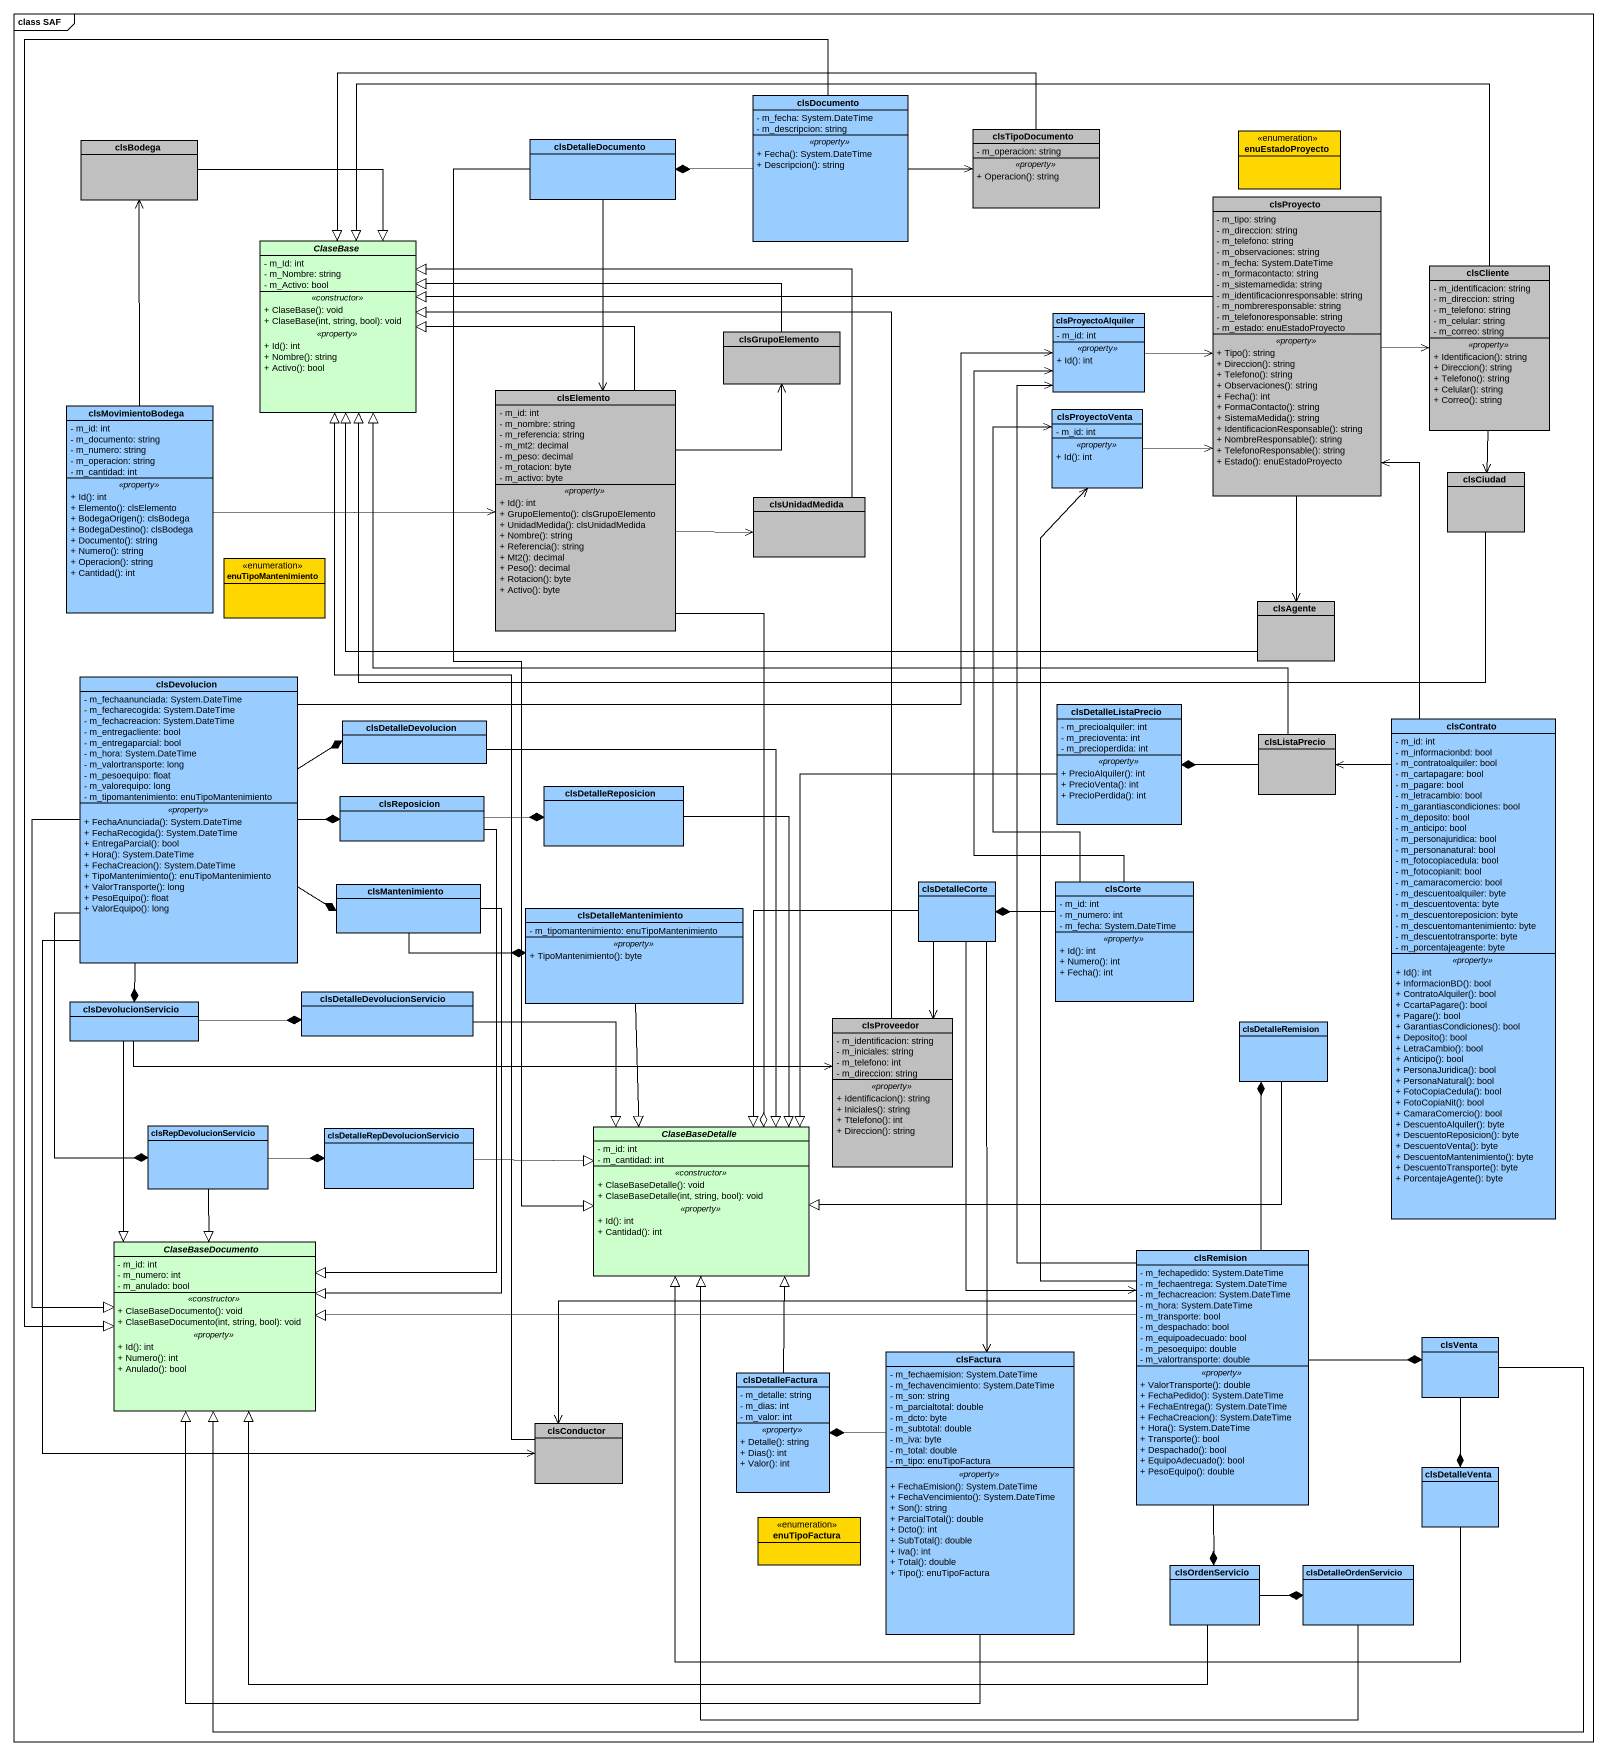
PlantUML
@startuml
mainframe class SAF
hide circle
hide empty members
skinparam classAttributeIconSize 0
class clsDocumento #99CCFF {
  - m_fecha: System.DateTime
  - m_descripcion: string
  .. <<property>> ..
  + Fecha(): System.DateTime
  + Descripcion(): string
}
class clsBodega #C0C0C0
class clsDetalleDocumento #99CCFF
class clsTipoDocumento #C0C0C0 {
  - m_operacion: string
  .. <<property>> ..
  + Operacion(): string
}
enum enuEstadoProyecto #FFD700
class clsProyecto #C0C0C0 {
  - m_tipo: string
  - m_direccion: string
  - m_telefono: string
  - m_observaciones: string
  - m_fecha: System.DateTime
  - m_formacontacto: string
  - m_sistemamedida: string
  - m_identificacionresponsable: string
  - m_nombreresponsable: string
  - m_telefonoresponsable: string
  - m_estado: enuEstadoProyecto
  .. <<property>> ..
  + Tipo(): string
  + Direccion(): string
  + Telefono(): string
  + Observaciones(): string
  + Fecha(): int
  + FormaContacto(): string
  + SistemaMedida(): string
  + IdentificacionResponsable(): string
  + NombreResponsable(): string
  + TelefonoResponsable(): string
  + Estado(): enuEstadoProyecto
}
abstract class ClaseBase #CCFFCC {
  - m_Id: int
  - m_Nombre: string
  - m_Activo: bool
  .. <<constructor>> ..
  + ClaseBase(): void
  + ClaseBase(int, string, bool): void
  .. <<property>> ..
  + Id(): int
  + Nombre(): string
  + Activo(): bool
}
class clsCliente #C0C0C0 {
  - m_identificacion: string
  - m_direccion: string
  - m_telefono: string
  - m_celular: string
  - m_correo: string
  .. <<property>> ..
  + Identificacion(): string
  + Direccion(): string
  + Telefono(): string
  + Celular(): string
  + Correo(): string
}
class clsGrupoElemento #C0C0C0
class clsProyectoAlquiler #99CCFF {
  - m_id: int
  .. <<property>> ..
  + Id(): int
}
class clsMovimientoBodega #99CCFF {
  - m_id: int
  - m_documento: string
  - m_numero: string
  - m_operacion: string
  - m_cantidad: int
  .. <<property>> ..
  + Id(): int
  + Elemento(): clsElemento
  + BodegaOrigen(): clsBodega
  + BodegaDestino(): clsBodega
  + Documento(): string
  + Numero(): string
  + Operacion(): string
  + Cantidad(): int
}
class clsElemento #C0C0C0 {
  - m_id: int
  - m_nombre: string
  - m_referencia: string
  - m_mt2: decimal
  - m_peso: decimal
  - m_rotacion: byte
  - m_activo: byte
  .. <<property>> ..
  + Id(): int
  + GrupoElemento(): clsGrupoElemento
  + UnidadMedida(): clsUnidadMedida
  + Nombre(): string
  + Referencia(): string
  + Mt2(): decimal
  + Peso(): decimal
  + Rotacion(): byte
  + Activo(): byte
}
class clsProyectoVenta #99CCFF {
  - m_id: int
  .. <<property>> ..
  + Id(): int
}
class clsUnidadMedida #C0C0C0
class clsCiudad #C0C0C0
enum enuTipoMantenimiento #FFD700
class clsAgente #C0C0C0
class clsDevolucion #99CCFF {
  - m_fechaanunciada: System.DateTime
  - m_fecharecogida: System.DateTime
  - m_fechacreacion: System.DateTime
  - m_entregacliente: bool
  - m_entregaparcial: bool
  - m_hora: System.DateTime
  - m_valortransporte: long
  - m_pesoequipo: float
  - m_valorequipo: long
  - m_tipomantenimiento: enuTipoMantenimiento
  .. <<property>> ..
  + FechaAnunciada(): System.DateTime
  + FechaRecogida(): System.DateTime
  + EntregaParcial(): bool
  + Hora(): System.DateTime
  + FechaCreacion(): System.DateTime
  + TipoMantenimiento(): enuTipoMantenimiento
  + ValorTransporte(): long
  + PesoEquipo(): float
  + ValorEquipo(): long
}
class clsDetalleDevolucion #99CCFF
class clsDetalleListaPrecio #99CCFF {
  - m_precioalquiler: int
  - m_precioventa: int
  - m_precioperdida: int
  .. <<property>> ..
  + PrecioAlquiler(): int
  + PrecioVenta(): int
  + PrecioPerdida(): int
}
class clsListaPrecio #C0C0C0
class clsContrato #99CCFF {
  - m_id: int
  - m_informacionbd: bool
  - m_contratoalquiler: bool
  - m_cartapagare: bool
  - m_pagare: bool
  - m_letracambio: bool
  - m_garantiascondiciones: bool
  - m_deposito: bool
  - m_anticipo: bool
  - m_personajuridica: bool
  - m_personanatural: bool
  - m_fotocopiacedula: bool
  - m_fotocopianit: bool
  - m_camaracomercio: bool
  - m_descuentoalquiler: byte
  - m_descuentoventa: byte
  - m_descuentoreposicion: byte
  - m_descuentomantenimiento: byte
  - m_descuentotransporte: byte
  - m_porcentajeagente: byte
  .. <<property>> ..
  + Id(): int
  + InformacionBD(): bool
  + ContratoAlquiler(): bool
  + CcartaPagare(): bool
  + Pagare(): bool
  + GarantiasCondiciones(): bool
  + Deposito(): bool
  + LetraCambio(): bool
  + Anticipo(): bool
  + PersonaJuridica(): bool
  + PersonaNatural(): bool
  + FotoCopiaCedula(): bool
  + FotoCopiaNit(): bool
  + CamaraComercio(): bool
  + DescuentoAlquiler(): byte
  + DescuentoReposicion(): byte
  + DescuentoVenta(): byte
  + DescuentoMantenimiento(): byte
  + DescuentoTransporte(): byte
  + PorcentajeAgente(): byte
}
class clsReposicion #99CCFF
class clsDetalleReposicion #99CCFF
class clsMantenimiento #99CCFF
class clsDetalleCorte #99CCFF
class clsCorte #99CCFF {
  - m_id: int
  - m_numero: int
  - m_fecha: System.DateTime
  .. <<property>> ..
  + Id(): int
  + Numero(): int
  + Fecha(): int
}
class clsDetalleMantenimiento #99CCFF {
  - m_tipomantenimiento: enuTipoMantenimiento
  .. <<property>> ..
  + TipoMantenimiento(): byte
}
class clsDevolucionServicio #99CCFF
class clsDetalleDevolucionServicio #99CCFF
class clsProveedor #C0C0C0 {
  - m_identificacion: string
  - m_iniciales: string
  - m_telefono: int
  - m_direccion: string
  .. <<property>> ..
  + Identificacion(): string
  + Iniciales(): string
  + Ttelefono(): int
  + Direccion(): string
}
class clsDetalleRemision #99CCFF
class clsRepDevolucionServicio #99CCFF
class "clsDetalleRepDevolucionServicio" as clsDetalleRepDevolucionServi #99CCFF
abstract class ClaseBaseDetalle #CCFFCC {
  - m_id: int
  - m_cantidad: int
  .. <<constructor>> ..
  + ClaseBaseDetalle(): void
  + ClaseBaseDetalle(int, string, bool): void
  .. <<property>> ..
  + Id(): int
  + Cantidad(): int
}
abstract class ClaseBaseDocumento #CCFFCC {
  - m_id: int
  - m_numero: int
  - m_anulado: bool
  .. <<constructor>> ..
  + ClaseBaseDocumento(): void
  + ClaseBaseDocumento(int, string, bool): void
  .. <<property>> ..
  + Id(): int
  + Numero(): int
  + Anulado(): bool
}
class clsRemision #99CCFF {
  - m_fechapedido: System.DateTime
  - m_fechaentrega: System.DateTime
  - m_fechacreacion: System.DateTime
  - m_hora: System.DateTime
  - m_transporte: bool
  - m_despachado: bool
  - m_equipoadecuado: bool
  - m_pesoequipo: double
  - m_valortransporte: double
  .. <<property>> ..
  + ValorTransporte(): double
  + FechaPedido(): System.DateTime
  + FechaEntrega(): System.DateTime
  + FechaCreacion(): System.DateTime
  + Hora(): System.DateTime
  + Transporte(): bool
  + Despachado(): bool
  + EquipoAdecuado(): bool
  + PesoEquipo(): double
}
class clsFactura #99CCFF {
  - m_fechaemision: System.DateTime
  - m_fechavencimiento: System.DateTime
  - m_son: string
  - m_parcialtotal: double
  - m_dcto: byte
  - m_subtotal: double
  - m_iva: byte
  - m_total: double
  - m_tipo: enuTipoFactura
  .. <<property>> ..
  + FechaEmision(): System.DateTime
  + FechaVencimiento(): System.DateTime
  + Son(): string
  + ParcialTotal(): double
  + Dcto(): int
  + SubTotal(): double
  + Iva(): int
  + Total(): double
  + Tipo(): enuTipoFactura
}
class clsVenta #99CCFF
class clsDetalleFactura #99CCFF {
  - m_detalle: string
  - m_dias: int
  - m_valor: int
  .. <<property>> ..
  + Detalle(): string
  + Dias(): int
  + Valor(): int
}
class clsConductor #C0C0C0
class clsDetalleVenta #99CCFF
enum enuTipoFactura #FFD700
class clsOrdenServicio #99CCFF
class clsDetalleOrdenServicio #99CCFF
clsDocumento -left-* clsDetalleDocumento
clsDocumento -right-> clsTipoDocumento
clsDocumento --|> ClaseBaseDocumento
clsBodega --|> ClaseBase
clsDetalleDocumento --> clsElemento
clsDetalleDocumento --|> ClaseBaseDetalle
clsTipoDocumento -left-|> ClaseBase
clsProyecto -left-|> ClaseBase
clsProyecto -right-> clsCliente
clsProyecto --> clsAgente
clsCliente -left-|> ClaseBase
clsCliente --> clsCiudad
clsGrupoElemento -left-|> ClaseBase
clsProyectoAlquiler -right-> clsProyecto
clsMovimientoBodega -up-> clsBodega
clsMovimientoBodega -right-> clsElemento
clsElemento -up-|> ClaseBase
clsElemento -up-> clsGrupoElemento
clsElemento -right-> clsUnidadMedida
clsElemento --o ClaseBaseDetalle
clsProyectoVenta -right-> clsProyecto
clsUnidadMedida -left-|> ClaseBase
clsCiudad -left-|> ClaseBase
clsAgente -left-|> ClaseBase
clsDevolucion -right-> clsProyectoAlquiler
clsDevolucion -right-* clsDetalleDevolucion
clsDevolucion -right-* clsReposicion
clsDevolucion -right-* clsMantenimiento
clsDevolucion --* clsDevolucionServicio
clsDevolucion --* clsRepDevolucionServicio
clsDevolucion --|> ClaseBaseDocumento
clsDevolucion --> clsConductor
clsDetalleDevolucion --|> ClaseBaseDetalle
clsDetalleListaPrecio --|> ClaseBaseDetalle
clsListaPrecio -left-|> ClaseBase
clsListaPrecio -left-* clsDetalleListaPrecio
clsContrato -up-> clsProyecto
clsContrato -up-> clsListaPrecio
clsReposicion -right-* clsDetalleReposicion
clsReposicion --|> ClaseBaseDocumento
clsDetalleReposicion --|> ClaseBaseDetalle
clsMantenimiento -right-* clsDetalleMantenimiento
clsMantenimiento --|> ClaseBaseDocumento
clsDetalleCorte --> clsProveedor
clsDetalleCorte --|> ClaseBaseDetalle
clsDetalleCorte --> clsRemision
clsDetalleCorte --> clsFactura
clsCorte -up-> clsProyectoAlquiler
clsCorte -up-> clsProyectoVenta
clsCorte -left-* clsDetalleCorte
clsDetalleMantenimiento --|> ClaseBaseDetalle
clsDevolucionServicio -right-* clsDetalleDevolucionServicio
clsDevolucionServicio -right-> clsProveedor
clsDevolucionServicio --|> ClaseBaseDocumento
clsDetalleDevolucionServicio -right-|> ClaseBaseDetalle
clsProveedor -up-|> ClaseBase
clsDetalleRemision -left-|> ClaseBaseDetalle
clsRepDevolucionServicio -right-* clsDetalleRepDevolucionServi
clsRepDevolucionServicio --|> ClaseBaseDocumento
clsDetalleRepDevolucionServi -right-|> ClaseBaseDetalle
clsRemision -up-> clsProyectoAlquiler
clsRemision -up-> clsProyectoVenta
clsRemision -up-* clsDetalleRemision
clsRemision -left-|> ClaseBaseDocumento
clsRemision -right-* clsVenta
clsRemision -left-> clsConductor
clsRemision --* clsOrdenServicio
clsFactura -left-|> ClaseBaseDocumento
clsFactura -left-* clsDetalleFactura
clsVenta -left-|> ClaseBaseDocumento
clsVenta --* clsDetalleVenta
clsDetalleFactura -up-|> ClaseBaseDetalle
clsConductor -up-|> ClaseBase
clsDetalleVenta -left-|> ClaseBaseDetalle
clsOrdenServicio -left-|> ClaseBaseDocumento
clsOrdenServicio -right-* clsDetalleOrdenServicio
clsDetalleOrdenServicio -left-|> ClaseBaseDetalle
@enduml
